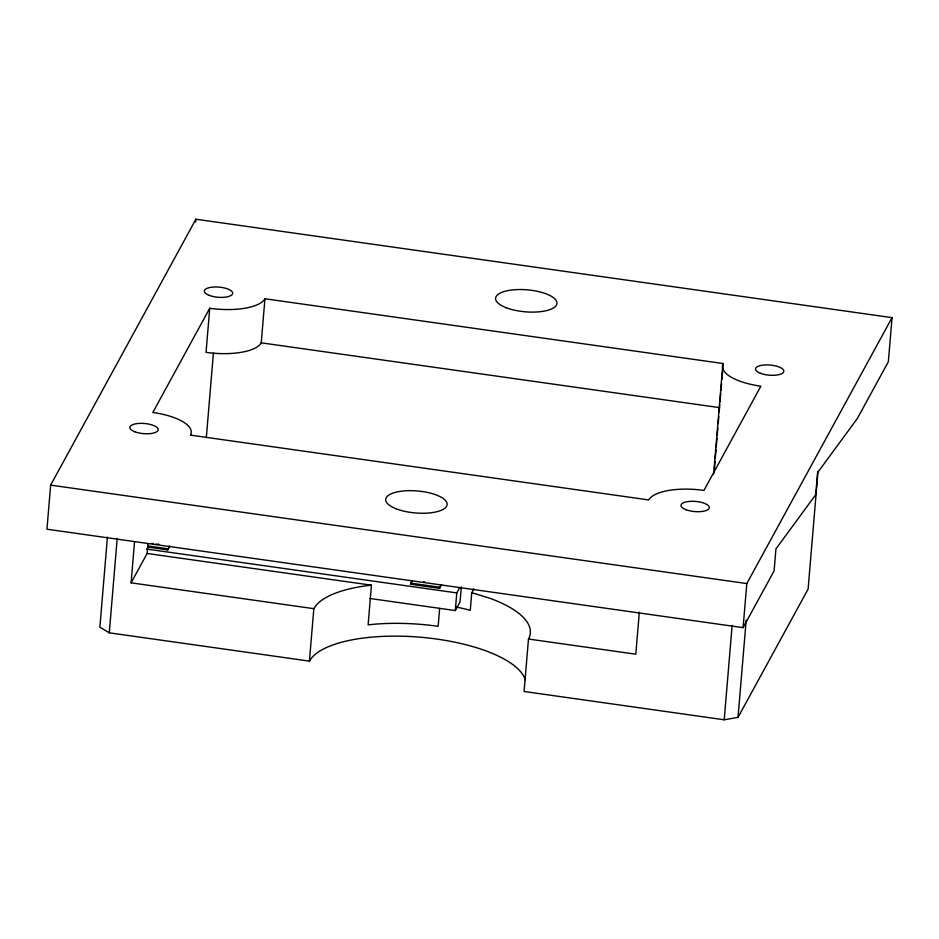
<?xml version="1.0" encoding="UTF-8"?>
<svg xmlns="http://www.w3.org/2000/svg" width="939" height="939" viewBox="0 0 939 939"><rect width="100%" height="100%" fill="white"/><g stroke="black" fill="none" stroke-linecap="round" stroke-linejoin="round"><path stroke-width="1.41" d="M50.647 485.123L46.95 529.209L743.101 627.651L774.088 570.924L775.943 548.881L815.733 494.689L817.576 472.657L857.366 418.454L888.353 361.738L892.05 317.652L195.899 219.221L50.647 485.123L746.81 583.565L892.05 317.652M107.433 537.131L99.874 627.17L109.276 632.827L309.424 661.126A109.57 39.262 4.8 0 1 421.106 637.276A109.57 39.262 4.8 0 1 525.347 680.024M109.276 632.827L117.199 538.434M439.652 608.402L438.149 626.313A109.57 39.262 4.8 0 0 375.095 624.153L368.111 624.858L371.445 585.185L368.781 585.455A109.57 39.262 4.8 0 0 313.826 608.672L131.084 582.837L134.512 542.003M131.084 582.837L147.13 553.47L147.939 543.822M147.517 547.026L167.823 549.902L169.29 546.275M195.652 222.062L195.899 219.221M209.737 308.274L152.834 412.467A47.384 16.984 4.8 0 1 190.453 435.121L648.755 499.935A47.384 16.984 4.8 0 1 703.957 490.404L760.86 386.211A47.384 16.984 4.8 0 1 723.241 363.557L264.939 298.755A47.384 16.984 4.8 0 1 209.737 308.274L206.04 352.36A47.384 16.984 4.8 0 0 261.242 342.829L719.544 407.632M206.31 437.715L213.411 353.123M261.242 342.829L264.939 298.755M309.424 661.126L313.826 608.672M441.612 584.551L439.546 588.319L410.543 584.222L412.01 580.607M439.546 588.319L441.013 584.704M369.743 598.46L455.309 610.561L456.788 592.92L459.5 587.967M461.307 586.945L460.063 601.864L455.309 610.561M473.855 588.812L471.754 592.65L470.275 610.28A109.57 39.262 4.8 0 0 455.521 606.899M471.754 592.65L489.665 598.19A109.57 39.262 4.8 0 1 528.481 639.025L524.068 691.48L724.215 719.779L738.019 717.396L808.115 589.07L817.986 471.448M639.33 612.158L635.797 654.201L528.481 639.025M713.628 474.195L722.549 367.947M714.426 468.538L715.037 461.284M715.283 458.385L716.011 449.687M716.257 446.788L716.985 438.079M717.232 435.18L717.842 427.938M718.206 423.583L718.816 416.329M719.18 411.986L719.779 404.791M720.025 401.951L720.741 393.418M720.976 390.577L721.575 383.464M721.927 379.203L722.525 372.09M722.76 369.25L723.241 363.557M724.215 719.779L732.138 625.386M743.101 627.651L746.81 583.565M738.019 717.396L746.188 620.104M167.823 549.902L169.889 546.122M410.543 584.222L411.916 581.699M158.855 544.162L157.459 544.209A6.808 2.441 4.8 0 1 155.991 544.151M147.611 545.923L167.917 548.799M410.636 583.119L439.64 587.215M146.425 549.033L456.788 592.92M147.13 553.47L371.445 585.185M424.886 582.11A6.808 2.441 4.8 0 1 423.642 581.746M153.163 543.693A6.808 2.441 4.8 0 1 151.918 543.317M209.28 295.386A14.214 5.094 4.8 0 0 232.449 294.153A14.214 5.094 4.8 0 0 213.857 287.017A14.214 5.094 4.8 0 0 209.28 295.386M134.793 431.764A14.214 5.094 4.8 0 0 157.963 430.532A14.214 5.094 4.8 0 0 139.359 423.395A14.214 5.094 4.8 0 0 134.793 431.764M760.414 373.311A14.214 5.094 4.8 0 0 783.572 372.09A14.214 5.094 4.8 0 0 764.98 364.954A14.214 5.094 4.8 0 0 760.414 373.311M685.916 509.689A14.214 5.094 4.8 0 0 709.086 508.469A14.214 5.094 4.8 0 0 690.482 501.332A14.214 5.094 4.8 0 0 685.916 509.689M506.25 307.746A30.799 11.033 4.8 0 0 556.451 305.081A30.799 11.033 4.8 0 0 516.145 289.635A30.799 11.033 4.8 0 0 506.25 307.746M396.387 508.891A30.799 11.033 4.8 0 0 446.588 506.227A30.799 11.033 4.8 0 0 406.282 490.768A30.799 11.033 4.8 0 0 396.387 508.891"/></g></svg>
